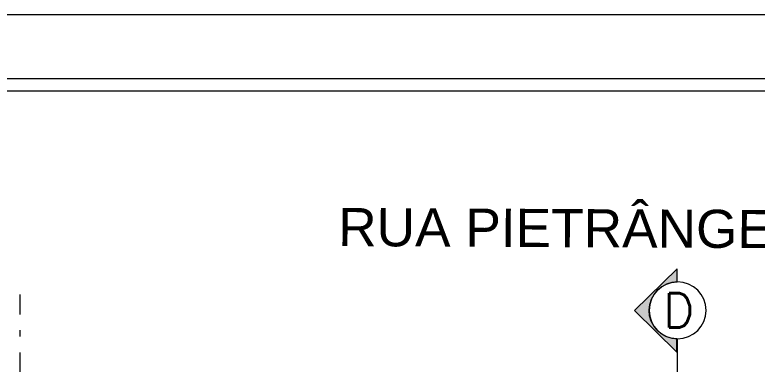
# Model space of a CAD drawing. Header units: millimetres. Extents: x 521 to 1055, y 261 to 520.
# Drawn here: x 698.43 to 710.12, y 427.11 to 432.6 of the extents above; entities that cross this region are included whole.
import ezdxf
from ezdxf.enums import TextEntityAlignment as Align

# ---------------------------------------------------------------- set-up
doc = ezdxf.new("R2010")
doc.units = ezdxf.units.MM
doc.linetypes.add('CONTINU', pattern=[0])
doc.linetypes.add('DASHDOTX2', pattern=[2, 1, -0.5, 0, -0.5])
doc.layers.add('0.1', color=8, linetype='Continuous', lineweight=13)
doc.layers.add('texto', color=1, linetype='Continuous')
doc.styles.add('ROBERTO', font='swissek.ttf')
doc.styles.add('ROMANS', font='romans')

# ---------------------------------------------------------------- blocks, each defined once
blk = doc.blocks.new('Cor-4A')
h = blk.add_hatch(color=1)
edge = h.paths.add_edge_path()
edge.add_line((-0.00005, -0.00732), (-0.00757, 0))
edge.add_line((-0.00757, 0), (-0.00014, 0.00731))
edge.add_line((-0.00014, 0.00731), (-0.00014, 0.005))
edge.add_arc((0, 0), 0.005, 91.6216, 269.468)
edge.add_line((-0.00005, -0.005), (-0.00005, -0.00732))
at = {"linetype": 'DASHDOTX2'}
blk.add_line((0, 0.03735), (0, 0.005), dxfattribs=at)
at = {"color": 1}
blk.add_lwpolyline([(-0.00005, -0.00732), (-0.00757, 0), (-0.00014, 0.00731), (-0.00014, 0.005, 0.98138), (-0.00005, -0.005)], format="xyb", close=True, dxfattribs=at)
blk.add_circle((0, 0), 0.005, dxfattribs=at)
at = {"color": 3, "style": 'ROMANS'}
blk.add_attdef('O', text='', height=0.006, rotation=90, dxfattribs=at).set_placement((0.00019, 0), align=Align.MIDDLE)
blk = doc.blocks.new('SUP')
at = {"layer": 'texto', "color": 8, "style": 'ROBERTO'}
blk.add_text('RUA PIETRÂNGELO DE BIASE', height=0.6, rotation=359.7248, dxfattribs=at).set_placement((225.194, 66.267))

msp = doc.modelspace()

# ---------------------------------------------------------------- linework, layer by layer
at = {"layer": '0.1', "color": 8, "linetype": 'DASHDOTX2', "ltscale": 0.5}
msp.add_line((698.51365, 365.19275), (698.51365, 428.20423), dxfattribs=at)
at = {"layer": '0.1', "color": 8}
for points in [[(782.16805, 432.60294), (655.96365, 432.60294), (655.96365, 348.60294), (782.16805, 348.60294)], [(658.46365, 349.60294), (658.46365, 431.60294), (781.16805, 431.60294), (781.16805, 349.60294)]]:
    msp.add_lwpolyline(points, close=True, dxfattribs=at)
msp.add_lwpolyline([(765.34805, 430.40294, 0.41421356), (764.34805, 431.40294), (659.66365, 431.40294, 0.41421356), (658.66365, 430.40294), (658.66365, 356.80294, 0.41421356), (659.66365, 355.80294), (764.34805, 355.80294, 0.41421356), (765.34805, 356.80294)], format="xyb", close=True, dxfattribs=at)

# ---------------------------------------------------------------- block references
at = {"layer": '0.1', "color": 8, "linetype": 'CONTINU', "lineweight": -2}
msp.add_blockref('SUP', (478.32633, 362.69961), dxfattribs=at)
at = {"layer": '0.1', "color": 8}
ref = msp.add_blockref('Cor-4A', (708.86557, 427.95557), dxfattribs=dict(at, xscale=-89.59999999999991, yscale=89.59999999999997, zscale=89.60000000000001, rotation=180))
ref.add_attrib('O', 'D', dxfattribs={"layer": '0', "color": 3, "height": 0.5376, "style": 'ROMANS'}).set_placement((708.88296, 427.95557), align=Align.MIDDLE)

doc.saveas('drawing.dxf')
